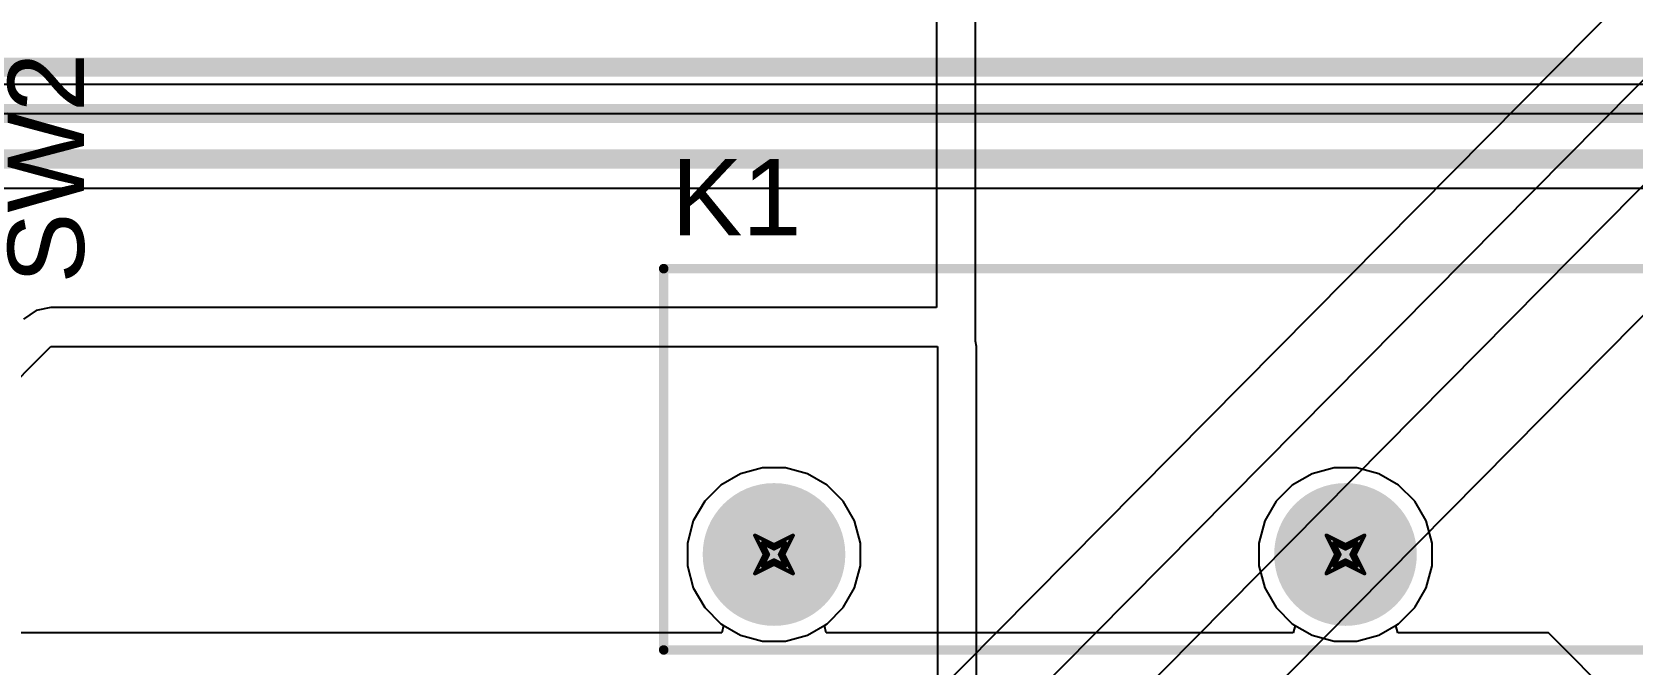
# Model space of a CAD drawing. Header units: inches. Extents: x -3 to 5259, y -3 to 5282.
# Drawn here: x 44.65 to 65.98, y 33.39 to 41.82 of the extents above; entities that cross this region are included whole.
import ezdxf

# ---------------------------------------------------------------- set-up
doc = ezdxf.new("R2010")
doc.units = ezdxf.units.IN
for name, color, linetype in [('Bottom Layer', 5, 'Continuous'), ('Bottom Solder', 6, 'Continuous'), ('Drill Drawing', 1, 'Continuous'), ('Layer 1', 16, 'Continuous'), ('Layer 2', 76, 'Continuous'), ('Multi-Layer', 9, 'Continuous'), ('Pad Holes', 156, 'Continuous'), ('Top Layer', 1, 'Continuous'), ('Top Overlay', 2, 'Continuous'), ('Top Solder', 216, 'Continuous')]:
    doc.layers.add(name, color=color, linetype=linetype)
doc.styles.add('Arial', font='', dxfattribs={"height": 0.2})
doc.styles.get('Arial').set_extended_font_data('Arial')

# ---------------------------------------------------------------- blocks, each defined once
blk = doc.blocks.new('13_WQFN_HR__3_2__26')
at = {"layer": 'Top Solder'}
for p in [(-0.575, 1.81), (-0.547, -0.923), (0.753, 1.802), (1.178, -0.923)]:
    blk.add_line(p, (5227.28, 5276.701), dxfattribs=at)
blk = doc.blocks.new('G6DN_1A_SL_DC24_181')
at = {"layer": 'Bottom Layer'}
blk.add_hatch(color=5, dxfattribs=at).paths.add_polyline_path([(-9.79, 0.9), (-7.99, 0.9), (-7.99, -0.9), (-9.79, -0.9)])
h = blk.add_hatch(color=5, dxfattribs=at)
edge = h.paths.add_edge_path()
edge.add_arc((-6.35, 0), 0.9, 0, 360)
h = blk.add_hatch(color=5, dxfattribs=at)
edge = h.paths.add_edge_path()
edge.add_arc((1.27, 0), 0.9, 0, 360)
h = blk.add_hatch(color=5, dxfattribs=at)
edge = h.paths.add_edge_path()
edge.add_arc((8.89, 0), 0.9, 0, 360)
at = {"layer": 'Bottom Solder'}
blk.add_hatch(color=6, dxfattribs=at).paths.add_polyline_path([(-9.841, 0.951), (-7.939, 0.951), (-7.939, -0.951), (-9.841, -0.951)])
h = blk.add_hatch(color=6, dxfattribs=at)
edge = h.paths.add_edge_path()
edge.add_arc((-6.35, 0), 0.951, 0, 360)
h = blk.add_hatch(color=6, dxfattribs=at)
edge = h.paths.add_edge_path()
edge.add_arc((1.27, 0), 0.951, 0, 360)
h = blk.add_hatch(color=6, dxfattribs=at)
edge = h.paths.add_edge_path()
edge.add_arc((8.89, 0), 0.951, 0, 360)
at = {"layer": 'Layer 1'}
blk.add_hatch(color=16, dxfattribs=at).paths.add_polyline_path([(-9.79, 0.9), (-7.99, 0.9), (-7.99, -0.9), (-9.79, -0.9)])
h = blk.add_hatch(color=16, dxfattribs=at)
edge = h.paths.add_edge_path()
edge.add_arc((-6.35, 0), 0.9, 0, 360)
h = blk.add_hatch(color=16, dxfattribs=at)
edge = h.paths.add_edge_path()
edge.add_arc((1.27, 0), 0.9, 0, 360)
h = blk.add_hatch(color=16, dxfattribs=at)
edge = h.paths.add_edge_path()
edge.add_arc((8.89, 0), 0.9, 0, 360)
at = {"layer": 'Layer 2'}
blk.add_hatch(color=76, dxfattribs=at).paths.add_polyline_path([(-9.79, 0.9), (-7.99, 0.9), (-7.99, -0.9), (-9.79, -0.9)])
h = blk.add_hatch(color=76, dxfattribs=at)
edge = h.paths.add_edge_path()
edge.add_arc((-6.35, 0), 0.9, 0, 360)
h = blk.add_hatch(color=76, dxfattribs=at)
edge = h.paths.add_edge_path()
edge.add_arc((1.27, 0), 0.9, 0, 360)
h = blk.add_hatch(color=76, dxfattribs=at)
edge = h.paths.add_edge_path()
edge.add_arc((8.89, 0), 0.9, 0, 360)
at = {"layer": 'Multi-Layer'}
blk.add_hatch(color=9, dxfattribs=at).paths.add_polyline_path([(-9.79, 0.9), (-7.99, 0.9), (-7.99, -0.9), (-9.79, -0.9)])
h = blk.add_hatch(color=9, dxfattribs=at)
edge = h.paths.add_edge_path()
edge.add_arc((-6.35, 0), 0.9, 0, 360)
h = blk.add_hatch(color=9, dxfattribs=at)
edge = h.paths.add_edge_path()
edge.add_arc((1.27, 0), 0.9, 0, 360)
h = blk.add_hatch(color=9, dxfattribs=at)
edge = h.paths.add_edge_path()
edge.add_arc((8.89, 0), 0.9, 0, 360)
at = {"layer": 'Pad Holes'}
h = blk.add_hatch(color=7, dxfattribs=at)
edge = h.paths.add_edge_path()
edge.add_arc((-8.89, 0), 0.6, 0, 360)
h = blk.add_hatch(color=7, dxfattribs=at)
edge = h.paths.add_edge_path()
edge.add_arc((-6.35, 0), 0.6, 0, 360)
h = blk.add_hatch(color=7, dxfattribs=at)
edge = h.paths.add_edge_path()
edge.add_arc((1.27, 0), 0.6, 0, 360)
h = blk.add_hatch(color=7, dxfattribs=at)
edge = h.paths.add_edge_path()
edge.add_arc((8.89, 0), 0.6, 0, 360)
at = {"layer": 'Top Layer'}
blk.add_hatch(color=1, dxfattribs=at).paths.add_polyline_path([(-9.79, 0.9), (-7.99, 0.9), (-7.99, -0.9), (-9.79, -0.9)])
h = blk.add_hatch(color=1, dxfattribs=at)
edge = h.paths.add_edge_path()
edge.add_arc((-6.35, 0), 0.9, 0, 360)
h = blk.add_hatch(color=1, dxfattribs=at)
edge = h.paths.add_edge_path()
edge.add_arc((1.27, 0), 0.9, 0, 360)
h = blk.add_hatch(color=1, dxfattribs=at)
edge = h.paths.add_edge_path()
edge.add_arc((8.89, 0), 0.9, 0, 360)
at = {"layer": 'Top Solder'}
blk.add_hatch(color=216, dxfattribs=at).paths.add_polyline_path([(-9.841, 0.951), (-7.939, 0.951), (-7.939, -0.951), (-9.841, -0.951)])
h = blk.add_hatch(color=216, dxfattribs=at)
edge = h.paths.add_edge_path()
edge.add_arc((-6.35, 0), 0.951, 0, 360)
h = blk.add_hatch(color=216, dxfattribs=at)
edge = h.paths.add_edge_path()
edge.add_arc((1.27, 0), 0.951, 0, 360)
h = blk.add_hatch(color=216, dxfattribs=at)
edge = h.paths.add_edge_path()
edge.add_arc((8.89, 0), 0.951, 0, 360)
at = {"layer": 'Top Overlay'}
for points in [[(10.361, 1.272, 0.127, 0.127, 0), (-9.959, 1.272, 0.127, 0.127, 0)], [(-9.959, 1.272, 0.127, 0.127, 0), (-9.959, -3.808, 0.127, 0.127, 0)], [(10.361, 1.272, 0.127, 0.127, 0), (10.361, -3.808, 0.127, 0.127, 0)], [(10.361, -3.808, 0.127, 0.127, 0), (-9.959, -3.808, 0.127, 0.127, 0)]]:
    blk.add_lwpolyline(points, format="xyseb", dxfattribs=at)
for points in [[(-9.991, 1.272, 0.0635, 0.0635, 1), (-9.927, 1.272, 0.0635, 0.0635, 1)], [(-9.991, 1.272, 0.0635, 0.0635, 1), (-9.927, 1.272, 0.0635, 0.0635, 1)], [(10.329, 1.272, 0.0635, 0.0635, 1), (10.393, 1.272, 0.0635, 0.0635, 1)], [(10.329, 1.272, 0.0635, 0.0635, 1), (10.393, 1.272, 0.0635, 0.0635, 1)], [(-9.991, -3.808, 0.0635, 0.0635, 1), (-9.927, -3.808, 0.0635, 0.0635, 1)], [(-9.991, -3.808, 0.0635, 0.0635, 1), (-9.927, -3.808, 0.0635, 0.0635, 1)], [(10.329, -3.808, 0.0635, 0.0635, 1), (10.393, -3.808, 0.0635, 0.0635, 1)], [(10.329, -3.808, 0.0635, 0.0635, 1), (10.393, -3.808, 0.0635, 0.0635, 1)]]:
    blk.add_lwpolyline(points, format="xyseb", close=True, dxfattribs=at)

msp = doc.modelspace()

# ---------------------------------------------------------------- linework, layer by layer
at = {"layer": 'Bottom Layer'}
for p, q in [((36.038, 40.737), (74.057, 40.737)), ((54.094, 35.939), (53.831, 35.787)), ((54.388, 36.017), (54.094, 35.939)), ((54.691, 36.017), (54.388, 36.017)), ((54.985, 35.939), (54.691, 36.017)), ((55.248, 35.787), (54.985, 35.939)), ((53.831, 35.787), (53.616, 35.572)), ((55.463, 35.572), (55.248, 35.787)), ((53.616, 35.572), (53.464, 35.309)), ((55.615, 35.309), (55.463, 35.572)), ((53.464, 35.309), (53.386, 35.015)), ((55.694, 35.015), (55.615, 35.309)), ((53.386, 35.015), (53.386, 34.711)), ((55.694, 34.711), (55.694, 35.015)), ((53.386, 34.711), (53.464, 34.418)), ((55.615, 34.418), (55.694, 34.711)), ((53.464, 34.418), (53.616, 34.155)), ((55.463, 34.155), (55.615, 34.418)), ((53.616, 34.155), (53.831, 33.94)), ((55.248, 33.94), (55.463, 34.155)), ((53.831, 33.94), (54.094, 33.788)), ((54.985, 33.788), (55.248, 33.94)), ((54.094, 33.788), (54.388, 33.709)), ((54.388, 33.709), (54.691, 33.709)), ((54.691, 33.709), (54.985, 33.788))]:
    msp.add_line(p, q, dxfattribs=at)
msp.add_lwpolyline([(33.909, 41.356, 0.254, 0.254, 0), (74.444, 41.356, 0.254, 0.254, 0)], format="xyseb", dxfattribs=at)
at = {"layer": 'Drill Drawing'}
for points in [[(54.286, 35.117, 0.0508, 0.0508, 0), (54.54, 34.99, 0.0508, 0.0508, 0)], [(54.286, 35.117, 0.0508, 0.0508, 0), (54.413, 34.863, 0.0508, 0.0508, 0)], [(54.387, 35.016, 0.0508, 0.0508, 0), (54.54, 34.939, 0.0508, 0.0508, 0)], [(54.387, 35.016, 0.0508, 0.0508, 0), (54.463, 34.863, 0.0508, 0.0508, 0)], [(54.54, 34.99, 0.0508, 0.0508, 0), (54.794, 35.117, 0.0508, 0.0508, 0)], [(54.54, 34.939, 0.0508, 0.0508, 0), (54.692, 35.016, 0.0508, 0.0508, 0)], [(54.616, 34.863, 0.0508, 0.0508, 0), (54.692, 35.016, 0.0508, 0.0508, 0)], [(54.667, 34.863, 0.0508, 0.0508, 0), (54.794, 35.117, 0.0508, 0.0508, 0)], [(61.906, 35.117, 0.0508, 0.0508, 0), (62.16, 34.99, 0.0508, 0.0508, 0)], [(61.906, 35.117, 0.0508, 0.0508, 0), (62.033, 34.863, 0.0508, 0.0508, 0)], [(62.007, 35.016, 0.0508, 0.0508, 0), (62.16, 34.939, 0.0508, 0.0508, 0)], [(62.007, 35.016, 0.0508, 0.0508, 0), (62.083, 34.863, 0.0508, 0.0508, 0)], [(62.16, 34.99, 0.0508, 0.0508, 0), (62.414, 35.117, 0.0508, 0.0508, 0)], [(62.16, 34.939, 0.0508, 0.0508, 0), (62.312, 35.016, 0.0508, 0.0508, 0)], [(62.236, 34.863, 0.0508, 0.0508, 0), (62.312, 35.016, 0.0508, 0.0508, 0)], [(62.287, 34.863, 0.0508, 0.0508, 0), (62.414, 35.117, 0.0508, 0.0508, 0)], [(54.286, 34.609, 0.0508, 0.0508, 0), (54.413, 34.863, 0.0508, 0.0508, 0)], [(54.387, 34.711, 0.0508, 0.0508, 0), (54.463, 34.863, 0.0508, 0.0508, 0)], [(54.387, 34.711, 0.0508, 0.0508, 0), (54.54, 34.787, 0.0508, 0.0508, 0)], [(54.54, 34.787, 0.0508, 0.0508, 0), (54.692, 34.711, 0.0508, 0.0508, 0)], [(54.616, 34.863, 0.0508, 0.0508, 0), (54.692, 34.711, 0.0508, 0.0508, 0)], [(54.667, 34.863, 0.0508, 0.0508, 0), (54.794, 34.609, 0.0508, 0.0508, 0)], [(61.906, 34.609, 0.0508, 0.0508, 0), (62.033, 34.863, 0.0508, 0.0508, 0)], [(62.007, 34.711, 0.0508, 0.0508, 0), (62.083, 34.863, 0.0508, 0.0508, 0)], [(62.007, 34.711, 0.0508, 0.0508, 0), (62.16, 34.787, 0.0508, 0.0508, 0)], [(62.16, 34.787, 0.0508, 0.0508, 0), (62.312, 34.711, 0.0508, 0.0508, 0)], [(62.236, 34.863, 0.0508, 0.0508, 0), (62.312, 34.711, 0.0508, 0.0508, 0)], [(62.287, 34.863, 0.0508, 0.0508, 0), (62.414, 34.609, 0.0508, 0.0508, 0)], [(54.286, 34.609, 0.0508, 0.0508, 0), (54.54, 34.736, 0.0508, 0.0508, 0)], [(54.54, 34.736, 0.0508, 0.0508, 0), (54.794, 34.609, 0.0508, 0.0508, 0)], [(61.906, 34.609, 0.0508, 0.0508, 0), (62.16, 34.736, 0.0508, 0.0508, 0)], [(62.16, 34.736, 0.0508, 0.0508, 0), (62.414, 34.609, 0.0508, 0.0508, 0)]]:
    msp.add_lwpolyline(points, format="xyseb", dxfattribs=at)
for points in [[(54.273, 35.117, 0.0254, 0.0254, 1), (54.298, 35.117, 0.0254, 0.0254, 1)], [(54.273, 35.117, 0.0254, 0.0254, 1), (54.298, 35.117, 0.0254, 0.0254, 1)], [(54.374, 35.016, 0.0254, 0.0254, 1), (54.4, 35.016, 0.0254, 0.0254, 1)], [(54.374, 35.016, 0.0254, 0.0254, 1), (54.4, 35.016, 0.0254, 0.0254, 1)], [(54.527, 34.99, 0.0254, 0.0254, 1), (54.552, 34.99, 0.0254, 0.0254, 1)], [(54.527, 34.99, 0.0254, 0.0254, 1), (54.552, 34.99, 0.0254, 0.0254, 1)], [(54.679, 35.016, 0.0254, 0.0254, 1), (54.705, 35.016, 0.0254, 0.0254, 1)], [(54.679, 35.016, 0.0254, 0.0254, 1), (54.705, 35.016, 0.0254, 0.0254, 1)], [(54.781, 35.117, 0.0254, 0.0254, 1), (54.806, 35.117, 0.0254, 0.0254, 1)], [(54.781, 35.117, 0.0254, 0.0254, 1), (54.806, 35.117, 0.0254, 0.0254, 1)], [(61.893, 35.117, 0.0254, 0.0254, 1), (61.918, 35.117, 0.0254, 0.0254, 1)], [(61.893, 35.117, 0.0254, 0.0254, 1), (61.918, 35.117, 0.0254, 0.0254, 1)], [(61.994, 35.016, 0.0254, 0.0254, 1), (62.02, 35.016, 0.0254, 0.0254, 1)], [(61.994, 35.016, 0.0254, 0.0254, 1), (62.02, 35.016, 0.0254, 0.0254, 1)], [(62.147, 34.99, 0.0254, 0.0254, 1), (62.172, 34.99, 0.0254, 0.0254, 1)], [(62.147, 34.99, 0.0254, 0.0254, 1), (62.172, 34.99, 0.0254, 0.0254, 1)], [(62.299, 35.016, 0.0254, 0.0254, 1), (62.325, 35.016, 0.0254, 0.0254, 1)], [(62.299, 35.016, 0.0254, 0.0254, 1), (62.325, 35.016, 0.0254, 0.0254, 1)], [(62.401, 35.117, 0.0254, 0.0254, 1), (62.426, 35.117, 0.0254, 0.0254, 1)], [(62.401, 35.117, 0.0254, 0.0254, 1), (62.426, 35.117, 0.0254, 0.0254, 1)], [(54.4, 34.863, 0.0254, 0.0254, 1), (54.425, 34.863, 0.0254, 0.0254, 1)], [(54.4, 34.863, 0.0254, 0.0254, 1), (54.425, 34.863, 0.0254, 0.0254, 1)], [(54.451, 34.863, 0.0254, 0.0254, 1), (54.476, 34.863, 0.0254, 0.0254, 1)], [(54.451, 34.863, 0.0254, 0.0254, 1), (54.476, 34.863, 0.0254, 0.0254, 1)], [(54.527, 34.939, 0.0254, 0.0254, 1), (54.552, 34.939, 0.0254, 0.0254, 1)], [(54.527, 34.939, 0.0254, 0.0254, 1), (54.552, 34.939, 0.0254, 0.0254, 1)], [(54.527, 34.787, 0.0254, 0.0254, 1), (54.552, 34.787, 0.0254, 0.0254, 1)], [(54.527, 34.787, 0.0254, 0.0254, 1), (54.552, 34.787, 0.0254, 0.0254, 1)], [(54.603, 34.863, 0.0254, 0.0254, 1), (54.628, 34.863, 0.0254, 0.0254, 1)], [(54.603, 34.863, 0.0254, 0.0254, 1), (54.628, 34.863, 0.0254, 0.0254, 1)], [(54.654, 34.863, 0.0254, 0.0254, 1), (54.679, 34.863, 0.0254, 0.0254, 1)], [(54.654, 34.863, 0.0254, 0.0254, 1), (54.679, 34.863, 0.0254, 0.0254, 1)], [(62.02, 34.863, 0.0254, 0.0254, 1), (62.045, 34.863, 0.0254, 0.0254, 1)], [(62.02, 34.863, 0.0254, 0.0254, 1), (62.045, 34.863, 0.0254, 0.0254, 1)], [(62.071, 34.863, 0.0254, 0.0254, 1), (62.096, 34.863, 0.0254, 0.0254, 1)], [(62.071, 34.863, 0.0254, 0.0254, 1), (62.096, 34.863, 0.0254, 0.0254, 1)], [(62.147, 34.939, 0.0254, 0.0254, 1), (62.172, 34.939, 0.0254, 0.0254, 1)], [(62.147, 34.939, 0.0254, 0.0254, 1), (62.172, 34.939, 0.0254, 0.0254, 1)], [(62.147, 34.787, 0.0254, 0.0254, 1), (62.172, 34.787, 0.0254, 0.0254, 1)], [(62.147, 34.787, 0.0254, 0.0254, 1), (62.172, 34.787, 0.0254, 0.0254, 1)], [(62.223, 34.863, 0.0254, 0.0254, 1), (62.248, 34.863, 0.0254, 0.0254, 1)], [(62.223, 34.863, 0.0254, 0.0254, 1), (62.248, 34.863, 0.0254, 0.0254, 1)], [(62.274, 34.863, 0.0254, 0.0254, 1), (62.299, 34.863, 0.0254, 0.0254, 1)], [(62.274, 34.863, 0.0254, 0.0254, 1), (62.299, 34.863, 0.0254, 0.0254, 1)], [(54.273, 34.609, 0.0254, 0.0254, 1), (54.298, 34.609, 0.0254, 0.0254, 1)], [(54.273, 34.609, 0.0254, 0.0254, 1), (54.298, 34.609, 0.0254, 0.0254, 1)], [(54.374, 34.711, 0.0254, 0.0254, 1), (54.4, 34.711, 0.0254, 0.0254, 1)], [(54.374, 34.711, 0.0254, 0.0254, 1), (54.4, 34.711, 0.0254, 0.0254, 1)], [(54.527, 34.736, 0.0254, 0.0254, 1), (54.552, 34.736, 0.0254, 0.0254, 1)], [(54.527, 34.736, 0.0254, 0.0254, 1), (54.552, 34.736, 0.0254, 0.0254, 1)], [(54.679, 34.711, 0.0254, 0.0254, 1), (54.705, 34.711, 0.0254, 0.0254, 1)], [(54.679, 34.711, 0.0254, 0.0254, 1), (54.705, 34.711, 0.0254, 0.0254, 1)], [(54.781, 34.609, 0.0254, 0.0254, 1), (54.806, 34.609, 0.0254, 0.0254, 1)], [(54.781, 34.609, 0.0254, 0.0254, 1), (54.806, 34.609, 0.0254, 0.0254, 1)], [(61.893, 34.609, 0.0254, 0.0254, 1), (61.918, 34.609, 0.0254, 0.0254, 1)], [(61.893, 34.609, 0.0254, 0.0254, 1), (61.918, 34.609, 0.0254, 0.0254, 1)], [(61.994, 34.711, 0.0254, 0.0254, 1), (62.02, 34.711, 0.0254, 0.0254, 1)], [(61.994, 34.711, 0.0254, 0.0254, 1), (62.02, 34.711, 0.0254, 0.0254, 1)], [(62.147, 34.736, 0.0254, 0.0254, 1), (62.172, 34.736, 0.0254, 0.0254, 1)], [(62.147, 34.736, 0.0254, 0.0254, 1), (62.172, 34.736, 0.0254, 0.0254, 1)], [(62.299, 34.711, 0.0254, 0.0254, 1), (62.325, 34.711, 0.0254, 0.0254, 1)], [(62.299, 34.711, 0.0254, 0.0254, 1), (62.325, 34.711, 0.0254, 0.0254, 1)], [(62.401, 34.609, 0.0254, 0.0254, 1), (62.426, 34.609, 0.0254, 0.0254, 1)], [(62.401, 34.609, 0.0254, 0.0254, 1), (62.426, 34.609, 0.0254, 0.0254, 1)]]:
    msp.add_lwpolyline(points, format="xyseb", close=True, dxfattribs=at)
at = {"layer": 'Layer 1'}
for p, q in [((54.094, 35.939), (53.831, 35.787)), ((54.388, 36.017), (54.094, 35.939)), ((54.691, 36.017), (54.388, 36.017)), ((54.985, 35.939), (54.691, 36.017)), ((55.248, 35.787), (54.985, 35.939)), ((61.714, 35.939), (61.451, 35.787)), ((62.008, 36.017), (61.714, 35.939)), ((62.311, 36.017), (62.008, 36.017)), ((62.605, 35.939), (62.311, 36.017)), ((62.868, 35.787), (62.605, 35.939)), ((53.831, 35.787), (53.616, 35.572)), ((55.463, 35.572), (55.248, 35.787)), ((61.451, 35.787), (61.236, 35.572)), ((63.083, 35.572), (62.868, 35.787)), ((53.616, 35.572), (53.464, 35.309)), ((55.615, 35.309), (55.463, 35.572)), ((61.236, 35.572), (61.084, 35.309)), ((63.235, 35.309), (63.083, 35.572)), ((53.464, 35.309), (53.386, 35.015)), ((55.694, 35.015), (55.615, 35.309)), ((61.084, 35.309), (61.006, 35.015)), ((63.314, 35.015), (63.235, 35.309)), ((53.386, 35.015), (53.386, 34.711)), ((55.694, 34.711), (55.694, 35.015)), ((61.006, 35.015), (61.006, 34.711)), ((63.314, 34.711), (63.314, 35.015)), ((53.386, 34.711), (53.464, 34.418)), ((55.615, 34.418), (55.694, 34.711)), ((61.006, 34.711), (61.084, 34.418)), ((63.235, 34.418), (63.314, 34.711)), ((53.464, 34.418), (53.616, 34.155)), ((55.463, 34.155), (55.615, 34.418)), ((61.084, 34.418), (61.236, 34.155)), ((63.083, 34.155), (63.235, 34.418)), ((53.616, 34.155), (53.831, 33.94)), ((55.248, 33.94), (55.463, 34.155)), ((61.236, 34.155), (61.451, 33.94)), ((62.868, 33.94), (63.083, 34.155)), ((53.831, 33.94), (54.094, 33.788)), ((54.985, 33.788), (55.248, 33.94)), ((61.451, 33.94), (61.714, 33.788)), ((62.605, 33.788), (62.868, 33.94)), ((54.094, 33.788), (54.388, 33.709)), ((54.388, 33.709), (54.691, 33.709)), ((54.691, 33.709), (54.985, 33.788)), ((61.714, 33.788), (62.008, 33.709)), ((62.008, 33.709), (62.311, 33.709)), ((62.311, 33.709), (62.605, 33.788))]:
    msp.add_line(p, q, dxfattribs=at)
at = {"layer": 'Layer 2'}
for p, q in [((101.324, 41.125), (35.879, 41.125)), ((34.95, 39.744), (101.049, 39.744)), ((54.094, 35.939), (53.831, 35.787)), ((54.388, 36.017), (54.094, 35.939)), ((54.691, 36.017), (54.388, 36.017)), ((54.985, 35.939), (54.691, 36.017)), ((55.248, 35.787), (54.985, 35.939)), ((61.714, 35.939), (61.451, 35.787)), ((62.008, 36.017), (61.714, 35.939)), ((62.311, 36.017), (62.008, 36.017)), ((62.605, 35.939), (62.311, 36.017)), ((62.868, 35.787), (62.605, 35.939)), ((53.831, 35.787), (53.616, 35.572)), ((55.463, 35.572), (55.248, 35.787)), ((61.451, 35.787), (61.236, 35.572)), ((63.083, 35.572), (62.868, 35.787)), ((53.616, 35.572), (53.464, 35.309)), ((55.615, 35.309), (55.463, 35.572)), ((61.236, 35.572), (61.084, 35.309)), ((63.235, 35.309), (63.083, 35.572)), ((53.464, 35.309), (53.386, 35.015)), ((55.694, 35.015), (55.615, 35.309)), ((61.084, 35.309), (61.006, 35.015)), ((63.314, 35.015), (63.235, 35.309)), ((53.386, 35.015), (53.386, 34.711)), ((55.694, 34.711), (55.694, 35.015)), ((61.006, 35.015), (61.006, 34.711)), ((63.314, 34.711), (63.314, 35.015)), ((53.386, 34.711), (53.464, 34.418)), ((55.615, 34.418), (55.694, 34.711)), ((61.006, 34.711), (61.084, 34.418)), ((63.235, 34.418), (63.314, 34.711)), ((53.464, 34.418), (53.616, 34.155)), ((55.463, 34.155), (55.615, 34.418)), ((61.084, 34.418), (61.236, 34.155)), ((63.083, 34.155), (63.235, 34.418)), ((53.616, 34.155), (53.831, 33.94)), ((55.248, 33.94), (55.463, 34.155)), ((61.236, 34.155), (61.451, 33.94)), ((62.868, 33.94), (63.083, 34.155)), ((53.831, 33.94), (53.868, 33.918)), ((55.211, 33.918), (55.248, 33.94)), ((61.451, 33.94), (61.488, 33.918)), ((62.831, 33.918), (62.868, 33.94)), ((53.842, 33.82), (12.266, 33.82)), ((53.868, 33.918), (53.842, 33.82)), ((55.237, 33.82), (55.211, 33.918)), ((57.965, 33.82), (55.237, 33.82)), ((61.462, 33.82), (57.965, 33.82)), ((61.488, 33.918), (61.462, 33.82)), ((62.857, 33.82), (62.831, 33.918)), ((64.865, 33.82), (62.857, 33.82)), ((68.044, 30.64), (64.865, 33.82))]:
    msp.add_line(p, q, dxfattribs=at)
for points in [[(35.484, 40.737, 0.254, 0.254, 0), (101.324, 40.737, 0.254, 0.254, 0)], [(34.544, 40.132, 0.254, 0.254, 0), (101.21, 40.132, 0.254, 0.254, 0)]]:
    msp.add_lwpolyline(points, format="xyseb", dxfattribs=at)
at = {"layer": 'Top Layer'}
for p, q in [((57.226, 37.704), (57.226, 65.448)), ((56.708, 64.93), (56.708, 38.152)), ((44.701, 38.112), (44.533, 38)), ((44.899, 38.152), (44.701, 38.112)), ((56.708, 38.152), (44.899, 38.152)), ((43.971, 36.707), (44.899, 37.634)), ((44.899, 37.634), (56.722, 37.634)), ((56.722, 37.634), (56.722, 32.619)), ((57.24, 37.634), (57.226, 37.704)), ((57.24, 32.624), (57.24, 37.634))]:
    msp.add_line(p, q, dxfattribs=at)

# ---------------------------------------------------------------- block references
msp.add_blockref('13_WQFN_HR__3_2__26', (31.76, 5.456))
at = {"rotation": 180}
msp.add_blockref('G6DN_1A_SL_DC24_181', (63.43, 34.863), dxfattribs=at)

# ---------------------------------------------------------------- texts
at = {"layer": 'Top Overlay', "style": 'Arial'}
msp.add_text('SW2', height=1.016, rotation=90, dxfattribs=at).set_placement((45.339, 38.471))
msp.add_text('K1', height=1.016, dxfattribs=at).set_placement((53.171, 39.116))

doc.saveas('drawing.dxf')
